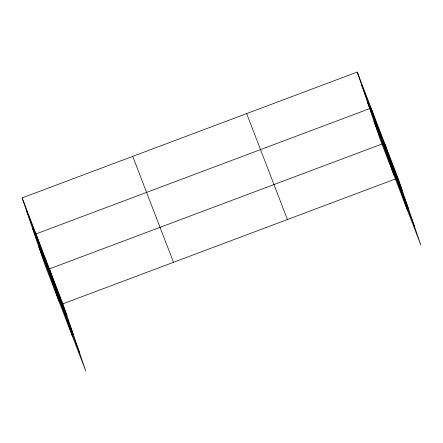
<?xml version="1.0" encoding="UTF-8"?>
<svg xmlns="http://www.w3.org/2000/svg" width="443" height="443" viewBox="0 0 443 443"><rect width="100%" height="100%" fill="white"/><g stroke="black" fill="none" stroke-linecap="round" stroke-linejoin="round"><path stroke-width="0.66" d="M22.15 197.888L62.917 303.832L85.759 370.935L44.992 264.992L22.15 197.888L357.241 72.065L398.008 178.008L420.85 245.112L380.083 139.168L357.241 72.065M381.982 144.014L49.461 268.868L72.309 335.971M62.917 303.832L396.075 178.728M361.422 84.353L402.189 190.291M367.585 102.444L408.346 208.382M373.925 121.083L414.692 227.021M246.662 113.591L287.424 219.529M132.728 156.368L173.495 262.306M26.331 210.176L67.098 316.114M32.489 228.267L73.256 334.205M38.834 246.906L79.602 352.844M384.552 143.045L407.399 210.148M393.943 175.19L371.101 108.086L36.01 233.91L58.853 301.013"/></g></svg>
